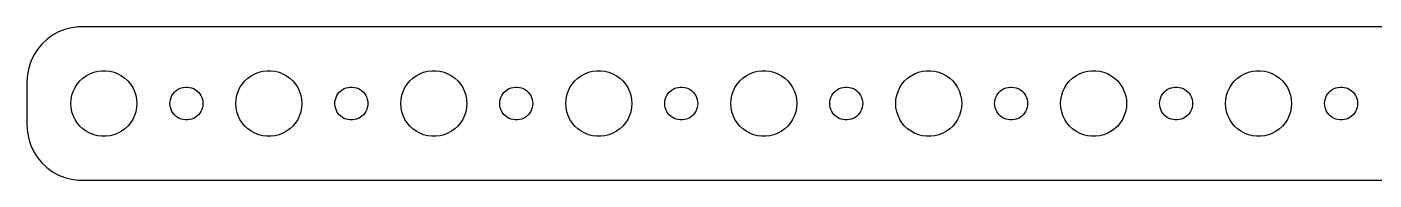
# Model space of a CAD drawing. Header units: metres. Extents: x -254 to 254, y -7 to 7.
# Drawn here: x -254.5 to -132, y -7 to 7 of the extents above; entities that cross this region are included whole.
import ezdxf

# ---------------------------------------------------------------- set-up
doc = ezdxf.new("R2010")
doc.units = ezdxf.units.M

msp = doc.modelspace()

# ---------------------------------------------------------------- linework, layer by layer
for p, q in [((-252.179, 6.22163), (-252.687, 5.85255)), ((-251.629, 6.52412), (-252.179, 6.22163)), ((-251.045, 6.75528), (-251.629, 6.52412)), ((-250.437, 6.91142), (-251.045, 6.75528)), ((-249.814, 6.99013), (-250.437, 6.91142)), ((249.814, 6.99013), (-249.814, 6.99013)), ((-253.545, 4.93892), (-253.882, 4.40877)), ((-253.145, 5.42273), (-253.545, 4.93892)), ((-252.687, 5.85255), (-253.145, 5.42273)), ((-254.149, 3.84062), (-254.343, 3.24344)), ((-253.882, 4.40877), (-254.149, 3.84062)), ((-254.461, 2.62666), (-254.5, 2)), ((-254.343, 3.24344), (-254.461, 2.62666)), ((-249.412, 2.31154), (-249.107, 2.53297)), ((-249.107, 2.53297), (-248.777, 2.71448)), ((-248.777, 2.71448), (-248.427, 2.85316)), ((-248.427, 2.85316), (-248.062, 2.94685)), ((-248.062, 2.94685), (-247.688, 2.99408)), ((-247.688, 2.99408), (-247.312, 2.99408)), ((-247.312, 2.99408), (-246.938, 2.94685)), ((-246.938, 2.94685), (-246.573, 2.85316)), ((-246.573, 2.85316), (-246.223, 2.71448)), ((-246.223, 2.71448), (-245.893, 2.53297)), ((-245.893, 2.53297), (-245.588, 2.31154)), ((-234.412, 2.31154), (-234.107, 2.53297)), ((-234.107, 2.53297), (-233.777, 2.71448)), ((-233.777, 2.71448), (-233.427, 2.85316)), ((-233.427, 2.85316), (-233.062, 2.94685)), ((-233.062, 2.94685), (-232.688, 2.99408)), ((-232.688, 2.99408), (-232.312, 2.99408)), ((-232.312, 2.99408), (-231.938, 2.94685)), ((-231.938, 2.94685), (-231.573, 2.85316)), ((-231.573, 2.85316), (-231.223, 2.71448)), ((-231.223, 2.71448), (-230.893, 2.53297)), ((-230.893, 2.53297), (-230.588, 2.31154)), ((-219.412, 2.31154), (-219.107, 2.53297)), ((-219.107, 2.53297), (-218.777, 2.71448)), ((-218.777, 2.71448), (-218.427, 2.85316)), ((-218.427, 2.85316), (-218.062, 2.94685)), ((-218.062, 2.94685), (-217.688, 2.99408)), ((-217.688, 2.99408), (-217.312, 2.99408)), ((-217.312, 2.99408), (-216.938, 2.94685)), ((-216.938, 2.94685), (-216.573, 2.85316)), ((-216.573, 2.85316), (-216.223, 2.71448)), ((-216.223, 2.71448), (-215.893, 2.53297)), ((-215.893, 2.53297), (-215.588, 2.31154)), ((-204.412, 2.31154), (-204.107, 2.53297)), ((-204.107, 2.53297), (-203.777, 2.71448)), ((-203.777, 2.71448), (-203.427, 2.85316)), ((-203.427, 2.85316), (-203.062, 2.94685)), ((-203.062, 2.94685), (-202.688, 2.99408)), ((-202.688, 2.99408), (-202.312, 2.99408)), ((-202.312, 2.99408), (-201.938, 2.94685)), ((-201.938, 2.94685), (-201.573, 2.85316)), ((-201.573, 2.85316), (-201.223, 2.71448)), ((-201.223, 2.71448), (-200.893, 2.53297)), ((-200.893, 2.53297), (-200.588, 2.31154)), ((-189.412, 2.31154), (-189.107, 2.53297)), ((-189.107, 2.53297), (-188.777, 2.71448)), ((-188.777, 2.71448), (-188.427, 2.85316)), ((-188.427, 2.85316), (-188.062, 2.94685)), ((-188.062, 2.94685), (-187.688, 2.99408)), ((-187.688, 2.99408), (-187.312, 2.99408)), ((-187.312, 2.99408), (-186.938, 2.94685)), ((-186.938, 2.94685), (-186.573, 2.85316)), ((-186.573, 2.85316), (-186.223, 2.71448)), ((-186.223, 2.71448), (-185.893, 2.53297)), ((-185.893, 2.53297), (-185.588, 2.31154)), ((-174.412, 2.31154), (-174.107, 2.53297)), ((-174.107, 2.53297), (-173.777, 2.71448)), ((-173.777, 2.71448), (-173.427, 2.85316)), ((-173.427, 2.85316), (-173.062, 2.94685)), ((-173.062, 2.94685), (-172.688, 2.99408)), ((-172.688, 2.99408), (-172.312, 2.99408)), ((-172.312, 2.99408), (-171.938, 2.94685)), ((-171.938, 2.94685), (-171.573, 2.85316)), ((-171.573, 2.85316), (-171.223, 2.71448)), ((-171.223, 2.71448), (-170.893, 2.53297)), ((-170.893, 2.53297), (-170.588, 2.31154)), ((-159.412, 2.31154), (-159.107, 2.53297)), ((-159.107, 2.53297), (-158.777, 2.71448)), ((-158.777, 2.71448), (-158.427, 2.85316)), ((-158.427, 2.85316), (-158.062, 2.94685)), ((-158.062, 2.94685), (-157.688, 2.99408)), ((-157.688, 2.99408), (-157.312, 2.99408)), ((-157.312, 2.99408), (-156.938, 2.94685)), ((-156.938, 2.94685), (-156.573, 2.85316)), ((-156.573, 2.85316), (-156.223, 2.71448)), ((-156.223, 2.71448), (-155.893, 2.53297)), ((-155.893, 2.53297), (-155.588, 2.31154)), ((-144.412, 2.31154), (-144.107, 2.53297)), ((-144.107, 2.53297), (-143.777, 2.71448)), ((-143.777, 2.71448), (-143.427, 2.85316)), ((-143.427, 2.85316), (-143.062, 2.94685)), ((-143.062, 2.94685), (-142.688, 2.99408)), ((-142.688, 2.99408), (-142.312, 2.99408)), ((-142.312, 2.99408), (-141.938, 2.94685)), ((-141.938, 2.94685), (-141.573, 2.85316)), ((-141.573, 2.85316), (-141.223, 2.71448)), ((-141.223, 2.71448), (-140.893, 2.53297)), ((-140.893, 2.53297), (-140.588, 2.31154)), ((-254.5, 2), (-254.5, -2)), ((-250.289, 1.10437), (-250.129, 1.44525)), ((-250.129, 1.44525), (-249.927, 1.76335)), ((-249.927, 1.76335), (-249.687, 2.05363)), ((-249.687, 2.05363), (-249.412, 2.31154)), ((-245.588, 2.31154), (-245.313, 2.05363)), ((-245.313, 2.05363), (-245.073, 1.76335)), ((-245.073, 1.76335), (-244.871, 1.44525)), ((-244.871, 1.44525), (-244.711, 1.10437)), ((-240.956, 1.15576), (-240.804, 1.26648)), ((-240.804, 1.26648), (-240.639, 1.35724)), ((-240.639, 1.35724), (-240.464, 1.42657)), ((-240.464, 1.42657), (-240.281, 1.47342)), ((-240.281, 1.47342), (-240.094, 1.49704)), ((-240.094, 1.49704), (-239.906, 1.49704)), ((-239.906, 1.49704), (-239.719, 1.47342)), ((-239.719, 1.47342), (-239.536, 1.42657)), ((-239.536, 1.42657), (-239.361, 1.35724)), ((-239.361, 1.35724), (-239.196, 1.26648)), ((-239.196, 1.26648), (-239.044, 1.15576)), ((-235.289, 1.10437), (-235.129, 1.44525)), ((-235.129, 1.44525), (-234.927, 1.76335)), ((-234.927, 1.76335), (-234.687, 2.05363)), ((-234.687, 2.05363), (-234.412, 2.31154)), ((-230.588, 2.31154), (-230.313, 2.05363)), ((-230.313, 2.05363), (-230.073, 1.76335)), ((-230.073, 1.76335), (-229.871, 1.44525)), ((-229.871, 1.44525), (-229.711, 1.10437)), ((-225.956, 1.15576), (-225.804, 1.26648)), ((-225.804, 1.26648), (-225.639, 1.35724)), ((-225.639, 1.35724), (-225.464, 1.42657)), ((-225.464, 1.42657), (-225.281, 1.47342)), ((-225.281, 1.47342), (-225.094, 1.49704)), ((-225.094, 1.49704), (-224.906, 1.49704)), ((-224.906, 1.49704), (-224.719, 1.47342)), ((-224.719, 1.47342), (-224.536, 1.42657)), ((-224.536, 1.42657), (-224.361, 1.35724)), ((-224.361, 1.35724), (-224.196, 1.26648)), ((-224.196, 1.26648), (-224.044, 1.15576)), ((-220.289, 1.10437), (-220.129, 1.44525)), ((-220.129, 1.44525), (-219.927, 1.76335)), ((-219.927, 1.76335), (-219.687, 2.05363)), ((-219.687, 2.05363), (-219.412, 2.31154)), ((-215.588, 2.31154), (-215.313, 2.05363)), ((-215.313, 2.05363), (-215.073, 1.76335)), ((-215.073, 1.76335), (-214.871, 1.44525)), ((-214.871, 1.44525), (-214.711, 1.10437)), ((-210.956, 1.15576), (-210.804, 1.26648)), ((-210.804, 1.26648), (-210.639, 1.35724)), ((-210.639, 1.35724), (-210.464, 1.42657)), ((-210.464, 1.42657), (-210.281, 1.47342)), ((-210.281, 1.47342), (-210.094, 1.49704)), ((-210.094, 1.49704), (-209.906, 1.49704)), ((-209.906, 1.49704), (-209.719, 1.47342)), ((-209.719, 1.47342), (-209.536, 1.42657)), ((-209.536, 1.42657), (-209.361, 1.35724)), ((-209.361, 1.35724), (-209.196, 1.26648)), ((-209.196, 1.26648), (-209.044, 1.15576)), ((-205.289, 1.10437), (-205.129, 1.44525)), ((-205.129, 1.44525), (-204.927, 1.76335)), ((-204.927, 1.76335), (-204.687, 2.05363)), ((-204.687, 2.05363), (-204.412, 2.31154)), ((-200.588, 2.31154), (-200.313, 2.05363)), ((-200.313, 2.05363), (-200.073, 1.76335)), ((-200.073, 1.76335), (-199.871, 1.44525)), ((-199.871, 1.44525), (-199.711, 1.10437)), ((-195.956, 1.15576), (-195.804, 1.26648)), ((-195.804, 1.26648), (-195.639, 1.35724)), ((-195.639, 1.35724), (-195.464, 1.42657)), ((-195.464, 1.42657), (-195.281, 1.47342)), ((-195.281, 1.47342), (-195.094, 1.49704)), ((-195.094, 1.49704), (-194.906, 1.49704)), ((-194.906, 1.49704), (-194.719, 1.47342)), ((-194.719, 1.47342), (-194.536, 1.42657)), ((-194.536, 1.42657), (-194.361, 1.35724)), ((-194.361, 1.35724), (-194.196, 1.26648)), ((-194.196, 1.26648), (-194.044, 1.15576)), ((-190.289, 1.10437), (-190.129, 1.44525)), ((-190.129, 1.44525), (-189.927, 1.76335)), ((-189.927, 1.76335), (-189.687, 2.05363)), ((-189.687, 2.05363), (-189.412, 2.31154)), ((-185.588, 2.31154), (-185.313, 2.05363)), ((-185.313, 2.05363), (-185.073, 1.76335)), ((-185.073, 1.76335), (-184.871, 1.44525)), ((-184.871, 1.44525), (-184.711, 1.10437)), ((-180.956, 1.15576), (-180.804, 1.26648)), ((-180.804, 1.26648), (-180.639, 1.35724)), ((-180.639, 1.35724), (-180.464, 1.42657)), ((-180.464, 1.42657), (-180.281, 1.47342)), ((-180.281, 1.47342), (-180.094, 1.49704)), ((-180.094, 1.49704), (-179.906, 1.49704)), ((-179.906, 1.49704), (-179.719, 1.47342)), ((-179.719, 1.47342), (-179.536, 1.42657)), ((-179.536, 1.42657), (-179.361, 1.35724)), ((-179.361, 1.35724), (-179.196, 1.26648)), ((-179.196, 1.26648), (-179.044, 1.15576)), ((-175.289, 1.10437), (-175.129, 1.44525)), ((-175.129, 1.44525), (-174.927, 1.76335)), ((-174.927, 1.76335), (-174.687, 2.05363)), ((-174.687, 2.05363), (-174.412, 2.31154)), ((-170.588, 2.31154), (-170.313, 2.05363)), ((-170.313, 2.05363), (-170.073, 1.76335)), ((-170.073, 1.76335), (-169.871, 1.44525)), ((-169.871, 1.44525), (-169.711, 1.10437)), ((-165.956, 1.15576), (-165.804, 1.26648)), ((-165.804, 1.26648), (-165.639, 1.35724)), ((-165.639, 1.35724), (-165.464, 1.42657)), ((-165.464, 1.42657), (-165.281, 1.47342)), ((-165.281, 1.47342), (-165.094, 1.49704)), ((-165.094, 1.49704), (-164.906, 1.49704)), ((-164.906, 1.49704), (-164.719, 1.47342)), ((-164.719, 1.47342), (-164.536, 1.42657)), ((-164.536, 1.42657), (-164.361, 1.35724)), ((-164.361, 1.35724), (-164.196, 1.26648)), ((-164.196, 1.26648), (-164.044, 1.15576)), ((-160.289, 1.10437), (-160.129, 1.44525)), ((-160.129, 1.44525), (-159.927, 1.76335)), ((-159.927, 1.76335), (-159.687, 2.05363)), ((-159.687, 2.05363), (-159.412, 2.31154)), ((-155.588, 2.31154), (-155.313, 2.05363)), ((-155.313, 2.05363), (-155.073, 1.76335)), ((-155.073, 1.76335), (-154.871, 1.44525)), ((-154.871, 1.44525), (-154.711, 1.10437)), ((-150.956, 1.15576), (-150.804, 1.26648)), ((-150.804, 1.26648), (-150.639, 1.35724)), ((-150.639, 1.35724), (-150.464, 1.42657)), ((-150.464, 1.42657), (-150.281, 1.47342)), ((-150.281, 1.47342), (-150.094, 1.49704)), ((-150.094, 1.49704), (-149.906, 1.49704)), ((-149.906, 1.49704), (-149.719, 1.47342)), ((-149.719, 1.47342), (-149.536, 1.42657)), ((-149.536, 1.42657), (-149.361, 1.35724)), ((-149.361, 1.35724), (-149.196, 1.26648)), ((-149.196, 1.26648), (-149.044, 1.15576)), ((-145.289, 1.10437), (-145.129, 1.44525)), ((-145.129, 1.44525), (-144.927, 1.76335)), ((-144.927, 1.76335), (-144.687, 2.05363)), ((-144.687, 2.05363), (-144.412, 2.31154)), ((-140.588, 2.31154), (-140.313, 2.05363)), ((-140.313, 2.05363), (-140.073, 1.76335)), ((-140.073, 1.76335), (-139.871, 1.44525)), ((-139.871, 1.44525), (-139.711, 1.10437)), ((-135.956, 1.15576), (-135.804, 1.26648)), ((-135.804, 1.26648), (-135.639, 1.35724)), ((-135.639, 1.35724), (-135.464, 1.42657)), ((-135.464, 1.42657), (-135.281, 1.47342)), ((-135.281, 1.47342), (-135.094, 1.49704)), ((-135.094, 1.49704), (-134.906, 1.49704)), ((-134.906, 1.49704), (-134.719, 1.47342)), ((-134.719, 1.47342), (-134.536, 1.42657)), ((-134.536, 1.42657), (-134.361, 1.35724)), ((-134.361, 1.35724), (-134.196, 1.26648)), ((-134.196, 1.26648), (-134.044, 1.15576)), ((-250.5, 0), (-250.476, 0.375992)), ((-250.476, -0.375992), (-250.5, 0)), ((-250.476, 0.375992), (-250.406, 0.746063)), ((-250.406, 0.746063), (-250.289, 1.10437)), ((-244.711, 1.10437), (-244.594, 0.746063)), ((-244.594, 0.746063), (-244.524, 0.375992)), ((-244.524, 0.375992), (-244.5, 0)), ((-244.5, 0), (-244.524, -0.375992)), ((-241.5, 0), (-241.488, 0.187988)), ((-241.488, -0.187988), (-241.5, 0)), ((-241.488, 0.187988), (-241.453, 0.373032)), ((-241.453, 0.373032), (-241.395, 0.552185)), ((-241.395, 0.552185), (-241.314, 0.722626)), ((-241.314, 0.722626), (-241.214, 0.881668)), ((-241.214, 0.881668), (-241.093, 1.02681)), ((-241.093, 1.02681), (-240.956, 1.15576)), ((-239.044, 1.15576), (-238.907, 1.02681)), ((-238.907, 1.02681), (-238.786, 0.881668)), ((-238.786, 0.881668), (-238.686, 0.722626)), ((-238.686, 0.722626), (-238.605, 0.552185)), ((-238.605, 0.552185), (-238.547, 0.373032)), ((-238.547, 0.373032), (-238.512, 0.187988)), ((-238.512, 0.187988), (-238.5, 0)), ((-238.5, 0), (-238.512, -0.187988)), ((-235.5, 0), (-235.476, 0.375992)), ((-235.476, -0.375992), (-235.5, 0)), ((-235.476, 0.375992), (-235.406, 0.746063)), ((-235.406, 0.746063), (-235.289, 1.10437)), ((-229.711, 1.10437), (-229.594, 0.746063)), ((-229.594, 0.746063), (-229.524, 0.375992)), ((-229.524, 0.375992), (-229.5, 0)), ((-229.5, 0), (-229.524, -0.375992)), ((-226.5, 0), (-226.488, 0.187988)), ((-226.488, -0.187988), (-226.5, 0)), ((-226.488, 0.187988), (-226.453, 0.373032)), ((-226.453, 0.373032), (-226.395, 0.552185)), ((-226.395, 0.552185), (-226.314, 0.722626)), ((-226.314, 0.722626), (-226.214, 0.881668)), ((-226.214, 0.881668), (-226.093, 1.02681)), ((-226.093, 1.02681), (-225.956, 1.15576)), ((-224.044, 1.15576), (-223.907, 1.02681)), ((-223.907, 1.02681), (-223.786, 0.881668)), ((-223.786, 0.881668), (-223.686, 0.722626)), ((-223.686, 0.722626), (-223.605, 0.552185)), ((-223.605, 0.552185), (-223.547, 0.373032)), ((-223.547, 0.373032), (-223.512, 0.187988)), ((-223.512, 0.187988), (-223.5, 0)), ((-223.5, 0), (-223.512, -0.187988)), ((-220.5, 0), (-220.476, 0.375992)), ((-220.476, -0.375992), (-220.5, 0)), ((-220.476, 0.375992), (-220.406, 0.746063)), ((-220.406, 0.746063), (-220.289, 1.10437)), ((-214.711, 1.10437), (-214.594, 0.746063)), ((-214.594, 0.746063), (-214.524, 0.375992)), ((-214.524, 0.375992), (-214.5, 0)), ((-214.5, 0), (-214.524, -0.375992)), ((-211.5, 0), (-211.488, 0.187988)), ((-211.488, -0.187988), (-211.5, 0)), ((-211.488, 0.187988), (-211.453, 0.373032)), ((-211.453, 0.373032), (-211.395, 0.552185)), ((-211.395, 0.552185), (-211.314, 0.722626)), ((-211.314, 0.722626), (-211.214, 0.881668)), ((-211.214, 0.881668), (-211.093, 1.02681)), ((-211.093, 1.02681), (-210.956, 1.15576)), ((-209.044, 1.15576), (-208.907, 1.02681)), ((-208.907, 1.02681), (-208.786, 0.881668)), ((-208.786, 0.881668), (-208.686, 0.722626)), ((-208.686, 0.722626), (-208.605, 0.552185)), ((-208.605, 0.552185), (-208.547, 0.373032)), ((-208.547, 0.373032), (-208.512, 0.187988)), ((-208.512, 0.187988), (-208.5, 0)), ((-208.5, 0), (-208.512, -0.187988)), ((-205.5, 0), (-205.476, 0.375992)), ((-205.476, -0.375992), (-205.5, 0)), ((-205.476, 0.375992), (-205.406, 0.746063)), ((-205.406, 0.746063), (-205.289, 1.10437)), ((-199.711, 1.10437), (-199.594, 0.746063)), ((-199.594, 0.746063), (-199.524, 0.375992)), ((-199.524, 0.375992), (-199.5, 0)), ((-199.5, 0), (-199.524, -0.375992)), ((-196.5, 0), (-196.488, 0.187988)), ((-196.488, -0.187988), (-196.5, 0)), ((-196.488, 0.187988), (-196.453, 0.373032)), ((-196.453, 0.373032), (-196.395, 0.552185)), ((-196.395, 0.552185), (-196.314, 0.722626)), ((-196.314, 0.722626), (-196.214, 0.881668)), ((-196.214, 0.881668), (-196.093, 1.02681)), ((-196.093, 1.02681), (-195.956, 1.15576)), ((-194.044, 1.15576), (-193.907, 1.02681)), ((-193.907, 1.02681), (-193.786, 0.881668)), ((-193.786, 0.881668), (-193.686, 0.722626)), ((-193.686, 0.722626), (-193.605, 0.552185)), ((-193.605, 0.552185), (-193.547, 0.373032)), ((-193.547, 0.373032), (-193.512, 0.187988)), ((-193.512, 0.187988), (-193.5, 0)), ((-193.5, 0), (-193.512, -0.187988)), ((-190.5, 0), (-190.476, 0.375992)), ((-190.476, -0.375992), (-190.5, 0)), ((-190.476, 0.375992), (-190.406, 0.746063)), ((-190.406, 0.746063), (-190.289, 1.10437)), ((-184.711, 1.10437), (-184.594, 0.746063)), ((-184.594, 0.746063), (-184.524, 0.375992)), ((-184.524, 0.375992), (-184.5, 0)), ((-184.5, 0), (-184.524, -0.375992)), ((-181.5, 0), (-181.488, 0.187988)), ((-181.488, -0.187988), (-181.5, 0)), ((-181.488, 0.187988), (-181.453, 0.373032)), ((-181.453, 0.373032), (-181.395, 0.552185)), ((-181.395, 0.552185), (-181.314, 0.722626)), ((-181.314, 0.722626), (-181.214, 0.881668)), ((-181.214, 0.881668), (-181.093, 1.02681)), ((-181.093, 1.02681), (-180.956, 1.15576)), ((-179.044, 1.15576), (-178.907, 1.02681)), ((-178.907, 1.02681), (-178.786, 0.881668)), ((-178.786, 0.881668), (-178.686, 0.722626)), ((-178.686, 0.722626), (-178.605, 0.552185)), ((-178.605, 0.552185), (-178.547, 0.373032)), ((-178.547, 0.373032), (-178.512, 0.187988)), ((-178.512, 0.187988), (-178.5, 0)), ((-178.5, 0), (-178.512, -0.187988)), ((-175.5, 0), (-175.476, 0.375992)), ((-175.476, -0.375992), (-175.5, 0)), ((-175.476, 0.375992), (-175.406, 0.746063)), ((-175.406, 0.746063), (-175.289, 1.10437)), ((-169.711, 1.10437), (-169.594, 0.746063)), ((-169.594, 0.746063), (-169.524, 0.375992)), ((-169.524, 0.375992), (-169.5, 0)), ((-169.5, 0), (-169.524, -0.375992)), ((-166.5, 0), (-166.488, 0.187988)), ((-166.488, -0.187988), (-166.5, 0)), ((-166.488, 0.187988), (-166.453, 0.373032)), ((-166.453, 0.373032), (-166.395, 0.552185)), ((-166.395, 0.552185), (-166.314, 0.722626)), ((-166.314, 0.722626), (-166.214, 0.881668)), ((-166.214, 0.881668), (-166.093, 1.02681)), ((-166.093, 1.02681), (-165.956, 1.15576)), ((-164.044, 1.15576), (-163.907, 1.02681)), ((-163.907, 1.02681), (-163.786, 0.881668)), ((-163.786, 0.881668), (-163.686, 0.722626)), ((-163.686, 0.722626), (-163.605, 0.552185)), ((-163.605, 0.552185), (-163.547, 0.373032)), ((-163.547, 0.373032), (-163.512, 0.187988)), ((-163.512, 0.187988), (-163.5, 0)), ((-163.5, 0), (-163.512, -0.187988)), ((-160.5, 0), (-160.476, 0.375992)), ((-160.476, -0.375992), (-160.5, 0)), ((-160.476, 0.375992), (-160.406, 0.746063)), ((-160.406, 0.746063), (-160.289, 1.10437)), ((-154.711, 1.10437), (-154.594, 0.746063)), ((-154.594, 0.746063), (-154.524, 0.375992)), ((-154.524, 0.375992), (-154.5, 0)), ((-154.5, 0), (-154.524, -0.375992)), ((-151.5, 0), (-151.488, 0.187988)), ((-151.488, -0.187988), (-151.5, 0)), ((-151.488, 0.187988), (-151.453, 0.373032)), ((-151.453, 0.373032), (-151.395, 0.552185)), ((-151.395, 0.552185), (-151.314, 0.722626)), ((-151.314, 0.722626), (-151.214, 0.881668)), ((-151.214, 0.881668), (-151.093, 1.02681)), ((-151.093, 1.02681), (-150.956, 1.15576)), ((-149.044, 1.15576), (-148.907, 1.02681)), ((-148.907, 1.02681), (-148.786, 0.881668)), ((-148.786, 0.881668), (-148.686, 0.722626)), ((-148.686, 0.722626), (-148.605, 0.552185)), ((-148.605, 0.552185), (-148.547, 0.373032)), ((-148.547, 0.373032), (-148.512, 0.187988)), ((-148.512, 0.187988), (-148.5, 0)), ((-148.5, 0), (-148.512, -0.187988)), ((-145.5, 0), (-145.476, 0.375992)), ((-145.476, -0.375992), (-145.5, 0)), ((-145.476, 0.375992), (-145.406, 0.746063)), ((-145.406, 0.746063), (-145.289, 1.10437)), ((-139.711, 1.10437), (-139.594, 0.746063)), ((-139.594, 0.746063), (-139.524, 0.375992)), ((-139.524, 0.375992), (-139.5, 0)), ((-139.5, 0), (-139.524, -0.375992)), ((-136.5, 0), (-136.488, 0.187988)), ((-136.488, -0.187988), (-136.5, 0)), ((-136.488, 0.187988), (-136.453, 0.373032)), ((-136.453, 0.373032), (-136.395, 0.552185)), ((-136.395, 0.552185), (-136.314, 0.722626)), ((-136.314, 0.722626), (-136.214, 0.881668)), ((-136.214, 0.881668), (-136.093, 1.02681)), ((-136.093, 1.02681), (-135.956, 1.15576)), ((-134.044, 1.15576), (-133.907, 1.02681)), ((-133.907, 1.02681), (-133.786, 0.881668)), ((-133.786, 0.881668), (-133.686, 0.722626)), ((-133.686, 0.722626), (-133.605, 0.552185)), ((-133.605, 0.552185), (-133.547, 0.373032)), ((-133.547, 0.373032), (-133.512, 0.187988)), ((-133.512, 0.187988), (-133.5, 0)), ((-133.5, 0), (-133.512, -0.187988)), ((-250.406, -0.746063), (-250.476, -0.375992)), ((-250.289, -1.10437), (-250.406, -0.746063)), ((-250.129, -1.44525), (-250.289, -1.10437)), ((-244.711, -1.10437), (-244.871, -1.44525)), ((-244.594, -0.746063), (-244.711, -1.10437)), ((-244.524, -0.375992), (-244.594, -0.746063)), ((-241.453, -0.373032), (-241.488, -0.187988)), ((-241.395, -0.552185), (-241.453, -0.373032)), ((-241.314, -0.722626), (-241.395, -0.552185)), ((-241.214, -0.881668), (-241.314, -0.722626)), ((-241.093, -1.02681), (-241.214, -0.881668)), ((-240.956, -1.15576), (-241.093, -1.02681)), ((-240.804, -1.26648), (-240.956, -1.15576)), ((-239.044, -1.15576), (-239.196, -1.26648)), ((-238.907, -1.02681), (-239.044, -1.15576)), ((-238.786, -0.881668), (-238.907, -1.02681)), ((-238.686, -0.722626), (-238.786, -0.881668)), ((-238.605, -0.552185), (-238.686, -0.722626)), ((-238.547, -0.373032), (-238.605, -0.552185)), ((-238.512, -0.187988), (-238.547, -0.373032)), ((-235.406, -0.746063), (-235.476, -0.375992)), ((-235.289, -1.10437), (-235.406, -0.746063)), ((-235.129, -1.44525), (-235.289, -1.10437)), ((-229.711, -1.10437), (-229.871, -1.44525)), ((-229.594, -0.746063), (-229.711, -1.10437)), ((-229.524, -0.375992), (-229.594, -0.746063)), ((-226.453, -0.373032), (-226.488, -0.187988)), ((-226.395, -0.552185), (-226.453, -0.373032)), ((-226.314, -0.722626), (-226.395, -0.552185)), ((-226.214, -0.881668), (-226.314, -0.722626)), ((-226.093, -1.02681), (-226.214, -0.881668)), ((-225.956, -1.15576), (-226.093, -1.02681)), ((-225.804, -1.26648), (-225.956, -1.15576)), ((-224.044, -1.15576), (-224.196, -1.26648)), ((-223.907, -1.02681), (-224.044, -1.15576)), ((-223.786, -0.881668), (-223.907, -1.02681)), ((-223.686, -0.722626), (-223.786, -0.881668)), ((-223.605, -0.552185), (-223.686, -0.722626)), ((-223.547, -0.373032), (-223.605, -0.552185)), ((-223.512, -0.187988), (-223.547, -0.373032)), ((-220.406, -0.746063), (-220.476, -0.375992)), ((-220.289, -1.10437), (-220.406, -0.746063)), ((-220.129, -1.44525), (-220.289, -1.10437)), ((-214.711, -1.10437), (-214.871, -1.44525)), ((-214.594, -0.746063), (-214.711, -1.10437)), ((-214.524, -0.375992), (-214.594, -0.746063)), ((-211.453, -0.373032), (-211.488, -0.187988)), ((-211.395, -0.552185), (-211.453, -0.373032)), ((-211.314, -0.722626), (-211.395, -0.552185)), ((-211.214, -0.881668), (-211.314, -0.722626)), ((-211.093, -1.02681), (-211.214, -0.881668)), ((-210.956, -1.15576), (-211.093, -1.02681)), ((-210.804, -1.26648), (-210.956, -1.15576)), ((-209.044, -1.15576), (-209.196, -1.26648)), ((-208.907, -1.02681), (-209.044, -1.15576)), ((-208.786, -0.881668), (-208.907, -1.02681)), ((-208.686, -0.722626), (-208.786, -0.881668)), ((-208.605, -0.552185), (-208.686, -0.722626)), ((-208.547, -0.373032), (-208.605, -0.552185)), ((-208.512, -0.187988), (-208.547, -0.373032)), ((-205.406, -0.746063), (-205.476, -0.375992)), ((-205.289, -1.10437), (-205.406, -0.746063)), ((-205.129, -1.44525), (-205.289, -1.10437)), ((-199.711, -1.10437), (-199.871, -1.44525)), ((-199.594, -0.746063), (-199.711, -1.10437)), ((-199.524, -0.375992), (-199.594, -0.746063)), ((-196.453, -0.373032), (-196.488, -0.187988)), ((-196.395, -0.552185), (-196.453, -0.373032)), ((-196.314, -0.722626), (-196.395, -0.552185)), ((-196.214, -0.881668), (-196.314, -0.722626)), ((-196.093, -1.02681), (-196.214, -0.881668)), ((-195.956, -1.15576), (-196.093, -1.02681)), ((-195.804, -1.26648), (-195.956, -1.15576)), ((-194.044, -1.15576), (-194.196, -1.26648)), ((-193.907, -1.02681), (-194.044, -1.15576)), ((-193.786, -0.881668), (-193.907, -1.02681)), ((-193.686, -0.722626), (-193.786, -0.881668)), ((-193.605, -0.552185), (-193.686, -0.722626)), ((-193.547, -0.373032), (-193.605, -0.552185)), ((-193.512, -0.187988), (-193.547, -0.373032)), ((-190.406, -0.746063), (-190.476, -0.375992)), ((-190.289, -1.10437), (-190.406, -0.746063)), ((-190.129, -1.44525), (-190.289, -1.10437)), ((-184.711, -1.10437), (-184.871, -1.44525)), ((-184.594, -0.746063), (-184.711, -1.10437)), ((-184.524, -0.375992), (-184.594, -0.746063)), ((-181.453, -0.373032), (-181.488, -0.187988)), ((-181.395, -0.552185), (-181.453, -0.373032)), ((-181.314, -0.722626), (-181.395, -0.552185)), ((-181.214, -0.881668), (-181.314, -0.722626)), ((-181.093, -1.02681), (-181.214, -0.881668)), ((-180.956, -1.15576), (-181.093, -1.02681)), ((-180.804, -1.26648), (-180.956, -1.15576)), ((-179.044, -1.15576), (-179.196, -1.26648)), ((-178.907, -1.02681), (-179.044, -1.15576)), ((-178.786, -0.881668), (-178.907, -1.02681)), ((-178.686, -0.722626), (-178.786, -0.881668)), ((-178.605, -0.552185), (-178.686, -0.722626)), ((-178.547, -0.373032), (-178.605, -0.552185)), ((-178.512, -0.187988), (-178.547, -0.373032)), ((-175.406, -0.746063), (-175.476, -0.375992)), ((-175.289, -1.10437), (-175.406, -0.746063)), ((-175.129, -1.44525), (-175.289, -1.10437)), ((-169.711, -1.10437), (-169.871, -1.44525)), ((-169.594, -0.746063), (-169.711, -1.10437)), ((-169.524, -0.375992), (-169.594, -0.746063)), ((-166.453, -0.373032), (-166.488, -0.187988)), ((-166.395, -0.552185), (-166.453, -0.373032)), ((-166.314, -0.722626), (-166.395, -0.552185)), ((-166.214, -0.881668), (-166.314, -0.722626)), ((-166.093, -1.02681), (-166.214, -0.881668)), ((-165.956, -1.15576), (-166.093, -1.02681)), ((-165.804, -1.26648), (-165.956, -1.15576)), ((-164.044, -1.15576), (-164.196, -1.26648)), ((-163.907, -1.02681), (-164.044, -1.15576)), ((-163.786, -0.881668), (-163.907, -1.02681)), ((-163.686, -0.722626), (-163.786, -0.881668)), ((-163.605, -0.552185), (-163.686, -0.722626)), ((-163.547, -0.373032), (-163.605, -0.552185)), ((-163.512, -0.187988), (-163.547, -0.373032)), ((-160.406, -0.746063), (-160.476, -0.375992)), ((-160.289, -1.10437), (-160.406, -0.746063)), ((-160.129, -1.44525), (-160.289, -1.10437)), ((-154.711, -1.10437), (-154.871, -1.44525)), ((-154.594, -0.746063), (-154.711, -1.10437)), ((-154.524, -0.375992), (-154.594, -0.746063)), ((-151.453, -0.373032), (-151.488, -0.187988)), ((-151.395, -0.552185), (-151.453, -0.373032)), ((-151.314, -0.722626), (-151.395, -0.552185)), ((-151.214, -0.881668), (-151.314, -0.722626)), ((-151.093, -1.02681), (-151.214, -0.881668)), ((-150.956, -1.15576), (-151.093, -1.02681)), ((-150.804, -1.26648), (-150.956, -1.15576)), ((-149.044, -1.15576), (-149.196, -1.26648)), ((-148.907, -1.02681), (-149.044, -1.15576)), ((-148.786, -0.881668), (-148.907, -1.02681)), ((-148.686, -0.722626), (-148.786, -0.881668)), ((-148.605, -0.552185), (-148.686, -0.722626)), ((-148.547, -0.373032), (-148.605, -0.552185)), ((-148.512, -0.187988), (-148.547, -0.373032)), ((-145.406, -0.746063), (-145.476, -0.375992)), ((-145.289, -1.10437), (-145.406, -0.746063)), ((-145.129, -1.44525), (-145.289, -1.10437)), ((-139.711, -1.10437), (-139.871, -1.44525)), ((-139.594, -0.746063), (-139.711, -1.10437)), ((-139.524, -0.375992), (-139.594, -0.746063)), ((-136.453, -0.373032), (-136.488, -0.187988)), ((-136.395, -0.552185), (-136.453, -0.373032)), ((-136.314, -0.722626), (-136.395, -0.552185)), ((-136.214, -0.881668), (-136.314, -0.722626)), ((-136.093, -1.02681), (-136.214, -0.881668)), ((-135.956, -1.15576), (-136.093, -1.02681)), ((-135.804, -1.26648), (-135.956, -1.15576)), ((-134.044, -1.15576), (-134.196, -1.26648)), ((-133.907, -1.02681), (-134.044, -1.15576)), ((-133.786, -0.881668), (-133.907, -1.02681)), ((-133.686, -0.722626), (-133.786, -0.881668)), ((-133.605, -0.552185), (-133.686, -0.722626)), ((-133.547, -0.373032), (-133.605, -0.552185)), ((-133.512, -0.187988), (-133.547, -0.373032)), ((-254.5, -2), (-254.461, -2.62666)), ((-249.927, -1.76335), (-250.129, -1.44525)), ((-249.687, -2.05363), (-249.927, -1.76335)), ((-249.412, -2.31154), (-249.687, -2.05363)), ((-249.107, -2.53297), (-249.412, -2.31154)), ((-245.588, -2.31154), (-245.893, -2.53297)), ((-245.313, -2.05363), (-245.588, -2.31154)), ((-245.073, -1.76335), (-245.313, -2.05363)), ((-244.871, -1.44525), (-245.073, -1.76335)), ((-240.639, -1.35724), (-240.804, -1.26648)), ((-240.464, -1.42657), (-240.639, -1.35724)), ((-240.281, -1.47342), (-240.464, -1.42657)), ((-240.094, -1.49704), (-240.281, -1.47342)), ((-239.906, -1.49704), (-240.094, -1.49704)), ((-239.719, -1.47342), (-239.906, -1.49704)), ((-239.536, -1.42657), (-239.719, -1.47342)), ((-239.361, -1.35724), (-239.536, -1.42657)), ((-239.196, -1.26648), (-239.361, -1.35724)), ((-234.927, -1.76335), (-235.129, -1.44525)), ((-234.687, -2.05363), (-234.927, -1.76335)), ((-234.412, -2.31154), (-234.687, -2.05363)), ((-234.107, -2.53297), (-234.412, -2.31154)), ((-230.588, -2.31154), (-230.893, -2.53297)), ((-230.313, -2.05363), (-230.588, -2.31154)), ((-230.073, -1.76335), (-230.313, -2.05363)), ((-229.871, -1.44525), (-230.073, -1.76335)), ((-225.639, -1.35724), (-225.804, -1.26648)), ((-225.464, -1.42657), (-225.639, -1.35724)), ((-225.281, -1.47342), (-225.464, -1.42657)), ((-225.094, -1.49704), (-225.281, -1.47342)), ((-224.906, -1.49704), (-225.094, -1.49704)), ((-224.719, -1.47342), (-224.906, -1.49704)), ((-224.536, -1.42657), (-224.719, -1.47342)), ((-224.361, -1.35724), (-224.536, -1.42657)), ((-224.196, -1.26648), (-224.361, -1.35724)), ((-219.927, -1.76335), (-220.129, -1.44525)), ((-219.687, -2.05363), (-219.927, -1.76335)), ((-219.412, -2.31154), (-219.687, -2.05363)), ((-219.107, -2.53297), (-219.412, -2.31154)), ((-215.588, -2.31154), (-215.893, -2.53297)), ((-215.313, -2.05363), (-215.588, -2.31154)), ((-215.073, -1.76335), (-215.313, -2.05363)), ((-214.871, -1.44525), (-215.073, -1.76335)), ((-210.639, -1.35724), (-210.804, -1.26648)), ((-210.464, -1.42657), (-210.639, -1.35724)), ((-210.281, -1.47342), (-210.464, -1.42657)), ((-210.094, -1.49704), (-210.281, -1.47342)), ((-209.906, -1.49704), (-210.094, -1.49704)), ((-209.719, -1.47342), (-209.906, -1.49704)), ((-209.536, -1.42657), (-209.719, -1.47342)), ((-209.361, -1.35724), (-209.536, -1.42657)), ((-209.196, -1.26648), (-209.361, -1.35724)), ((-204.927, -1.76335), (-205.129, -1.44525)), ((-204.687, -2.05363), (-204.927, -1.76335)), ((-204.412, -2.31154), (-204.687, -2.05363)), ((-204.107, -2.53297), (-204.412, -2.31154)), ((-200.588, -2.31154), (-200.893, -2.53297)), ((-200.313, -2.05363), (-200.588, -2.31154)), ((-200.073, -1.76335), (-200.313, -2.05363)), ((-199.871, -1.44525), (-200.073, -1.76335)), ((-195.639, -1.35724), (-195.804, -1.26648)), ((-195.464, -1.42657), (-195.639, -1.35724)), ((-195.281, -1.47342), (-195.464, -1.42657)), ((-195.094, -1.49704), (-195.281, -1.47342)), ((-194.906, -1.49704), (-195.094, -1.49704)), ((-194.719, -1.47342), (-194.906, -1.49704)), ((-194.536, -1.42657), (-194.719, -1.47342)), ((-194.361, -1.35724), (-194.536, -1.42657)), ((-194.196, -1.26648), (-194.361, -1.35724)), ((-189.927, -1.76335), (-190.129, -1.44525)), ((-189.687, -2.05363), (-189.927, -1.76335)), ((-189.412, -2.31154), (-189.687, -2.05363)), ((-189.107, -2.53297), (-189.412, -2.31154)), ((-185.588, -2.31154), (-185.893, -2.53297)), ((-185.313, -2.05363), (-185.588, -2.31154)), ((-185.073, -1.76335), (-185.313, -2.05363)), ((-184.871, -1.44525), (-185.073, -1.76335)), ((-180.639, -1.35724), (-180.804, -1.26648)), ((-180.464, -1.42657), (-180.639, -1.35724)), ((-180.281, -1.47342), (-180.464, -1.42657)), ((-180.094, -1.49704), (-180.281, -1.47342)), ((-179.906, -1.49704), (-180.094, -1.49704)), ((-179.719, -1.47342), (-179.906, -1.49704)), ((-179.536, -1.42657), (-179.719, -1.47342)), ((-179.361, -1.35724), (-179.536, -1.42657)), ((-179.196, -1.26648), (-179.361, -1.35724)), ((-174.927, -1.76335), (-175.129, -1.44525)), ((-174.687, -2.05363), (-174.927, -1.76335)), ((-174.412, -2.31154), (-174.687, -2.05363)), ((-174.107, -2.53297), (-174.412, -2.31154)), ((-170.588, -2.31154), (-170.893, -2.53297)), ((-170.313, -2.05363), (-170.588, -2.31154)), ((-170.073, -1.76335), (-170.313, -2.05363)), ((-169.871, -1.44525), (-170.073, -1.76335)), ((-165.639, -1.35724), (-165.804, -1.26648)), ((-165.464, -1.42657), (-165.639, -1.35724)), ((-165.281, -1.47342), (-165.464, -1.42657)), ((-165.094, -1.49704), (-165.281, -1.47342)), ((-164.906, -1.49704), (-165.094, -1.49704)), ((-164.719, -1.47342), (-164.906, -1.49704)), ((-164.536, -1.42657), (-164.719, -1.47342)), ((-164.361, -1.35724), (-164.536, -1.42657)), ((-164.196, -1.26648), (-164.361, -1.35724)), ((-159.927, -1.76335), (-160.129, -1.44525)), ((-159.687, -2.05363), (-159.927, -1.76335)), ((-159.412, -2.31154), (-159.687, -2.05363)), ((-159.107, -2.53297), (-159.412, -2.31154)), ((-155.588, -2.31154), (-155.893, -2.53297)), ((-155.313, -2.05363), (-155.588, -2.31154)), ((-155.073, -1.76335), (-155.313, -2.05363)), ((-154.871, -1.44525), (-155.073, -1.76335)), ((-150.639, -1.35724), (-150.804, -1.26648)), ((-150.464, -1.42657), (-150.639, -1.35724)), ((-150.281, -1.47342), (-150.464, -1.42657)), ((-150.094, -1.49704), (-150.281, -1.47342)), ((-149.906, -1.49704), (-150.094, -1.49704)), ((-149.719, -1.47342), (-149.906, -1.49704)), ((-149.536, -1.42657), (-149.719, -1.47342)), ((-149.361, -1.35724), (-149.536, -1.42657)), ((-149.196, -1.26648), (-149.361, -1.35724)), ((-144.927, -1.76335), (-145.129, -1.44525)), ((-144.687, -2.05363), (-144.927, -1.76335)), ((-144.412, -2.31154), (-144.687, -2.05363)), ((-144.107, -2.53297), (-144.412, -2.31154)), ((-140.588, -2.31154), (-140.893, -2.53297)), ((-140.313, -2.05363), (-140.588, -2.31154)), ((-140.073, -1.76335), (-140.313, -2.05363)), ((-139.871, -1.44525), (-140.073, -1.76335)), ((-135.639, -1.35724), (-135.804, -1.26648)), ((-135.464, -1.42657), (-135.639, -1.35724)), ((-135.281, -1.47342), (-135.464, -1.42657)), ((-135.094, -1.49704), (-135.281, -1.47342)), ((-134.906, -1.49704), (-135.094, -1.49704)), ((-134.719, -1.47342), (-134.906, -1.49704)), ((-134.536, -1.42657), (-134.719, -1.47342)), ((-134.361, -1.35724), (-134.536, -1.42657)), ((-134.196, -1.26648), (-134.361, -1.35724)), ((-254.461, -2.62666), (-254.343, -3.24344)), ((-254.343, -3.24344), (-254.149, -3.84062)), ((-248.777, -2.71448), (-249.107, -2.53297)), ((-248.427, -2.85316), (-248.777, -2.71448)), ((-248.062, -2.94685), (-248.427, -2.85316)), ((-247.688, -2.99408), (-248.062, -2.94685)), ((-247.312, -2.99408), (-247.688, -2.99408)), ((-246.938, -2.94685), (-247.312, -2.99408)), ((-246.573, -2.85316), (-246.938, -2.94685)), ((-246.223, -2.71448), (-246.573, -2.85316)), ((-245.893, -2.53297), (-246.223, -2.71448)), ((-233.777, -2.71448), (-234.107, -2.53297)), ((-233.427, -2.85316), (-233.777, -2.71448)), ((-233.062, -2.94685), (-233.427, -2.85316)), ((-232.688, -2.99408), (-233.062, -2.94685)), ((-232.312, -2.99408), (-232.688, -2.99408)), ((-231.938, -2.94685), (-232.312, -2.99408)), ((-231.573, -2.85316), (-231.938, -2.94685)), ((-231.223, -2.71448), (-231.573, -2.85316)), ((-230.893, -2.53297), (-231.223, -2.71448)), ((-218.777, -2.71448), (-219.107, -2.53297)), ((-218.427, -2.85316), (-218.777, -2.71448)), ((-218.062, -2.94685), (-218.427, -2.85316)), ((-217.688, -2.99408), (-218.062, -2.94685)), ((-217.312, -2.99408), (-217.688, -2.99408)), ((-216.938, -2.94685), (-217.312, -2.99408)), ((-216.573, -2.85316), (-216.938, -2.94685)), ((-216.223, -2.71448), (-216.573, -2.85316)), ((-215.893, -2.53297), (-216.223, -2.71448)), ((-203.777, -2.71448), (-204.107, -2.53297)), ((-203.427, -2.85316), (-203.777, -2.71448)), ((-203.062, -2.94685), (-203.427, -2.85316)), ((-202.688, -2.99408), (-203.062, -2.94685)), ((-202.312, -2.99408), (-202.688, -2.99408)), ((-201.938, -2.94685), (-202.312, -2.99408)), ((-201.573, -2.85316), (-201.938, -2.94685)), ((-201.223, -2.71448), (-201.573, -2.85316)), ((-200.893, -2.53297), (-201.223, -2.71448)), ((-188.777, -2.71448), (-189.107, -2.53297)), ((-188.427, -2.85316), (-188.777, -2.71448)), ((-188.062, -2.94685), (-188.427, -2.85316)), ((-187.688, -2.99408), (-188.062, -2.94685)), ((-187.312, -2.99408), (-187.688, -2.99408)), ((-186.938, -2.94685), (-187.312, -2.99408)), ((-186.573, -2.85316), (-186.938, -2.94685)), ((-186.223, -2.71448), (-186.573, -2.85316)), ((-185.893, -2.53297), (-186.223, -2.71448)), ((-173.777, -2.71448), (-174.107, -2.53297)), ((-173.427, -2.85316), (-173.777, -2.71448)), ((-173.062, -2.94685), (-173.427, -2.85316)), ((-172.688, -2.99408), (-173.062, -2.94685)), ((-172.312, -2.99408), (-172.688, -2.99408)), ((-171.938, -2.94685), (-172.312, -2.99408)), ((-171.573, -2.85316), (-171.938, -2.94685)), ((-171.223, -2.71448), (-171.573, -2.85316)), ((-170.893, -2.53297), (-171.223, -2.71448)), ((-158.777, -2.71448), (-159.107, -2.53297)), ((-158.427, -2.85316), (-158.777, -2.71448)), ((-158.062, -2.94685), (-158.427, -2.85316)), ((-157.688, -2.99408), (-158.062, -2.94685)), ((-157.312, -2.99408), (-157.688, -2.99408)), ((-156.938, -2.94685), (-157.312, -2.99408)), ((-156.573, -2.85316), (-156.938, -2.94685)), ((-156.223, -2.71448), (-156.573, -2.85316)), ((-155.893, -2.53297), (-156.223, -2.71448)), ((-143.777, -2.71448), (-144.107, -2.53297)), ((-143.427, -2.85316), (-143.777, -2.71448)), ((-143.062, -2.94685), (-143.427, -2.85316)), ((-142.688, -2.99408), (-143.062, -2.94685)), ((-142.312, -2.99408), (-142.688, -2.99408)), ((-141.938, -2.94685), (-142.312, -2.99408)), ((-141.573, -2.85316), (-141.938, -2.94685)), ((-141.223, -2.71448), (-141.573, -2.85316)), ((-140.893, -2.53297), (-141.223, -2.71448)), ((-254.149, -3.84062), (-253.882, -4.40877)), ((-253.882, -4.40877), (-253.545, -4.93892)), ((-253.545, -4.93892), (-253.145, -5.42273)), ((-253.145, -5.42273), (-252.687, -5.85255)), ((-252.687, -5.85255), (-252.179, -6.22163)), ((-252.179, -6.22163), (-251.629, -6.52412)), ((-251.629, -6.52412), (-251.045, -6.75528)), ((-251.045, -6.75528), (-250.437, -6.91142)), ((-250.437, -6.91142), (-249.814, -6.99013)), ((-249.814, -6.99013), (249.814, -6.99013))]:
    msp.add_line(p, q)

doc.saveas('drawing.dxf')
